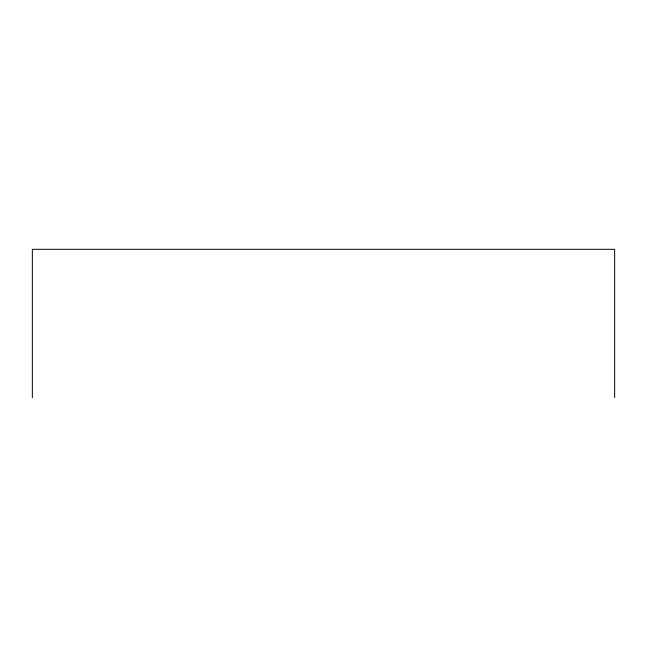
<?xml version="1.0" encoding="UTF-8"?>
<svg xmlns="http://www.w3.org/2000/svg" width="647" height="647" viewBox="0 0 647 647"><rect width="100%" height="100%" fill="white"/><g stroke="black" fill="none" stroke-linecap="round" stroke-linejoin="round"><path stroke-width="0.97" d="M614.65 397.687L614.65 249.313L32.35 249.313L32.35 397.687"/></g></svg>
